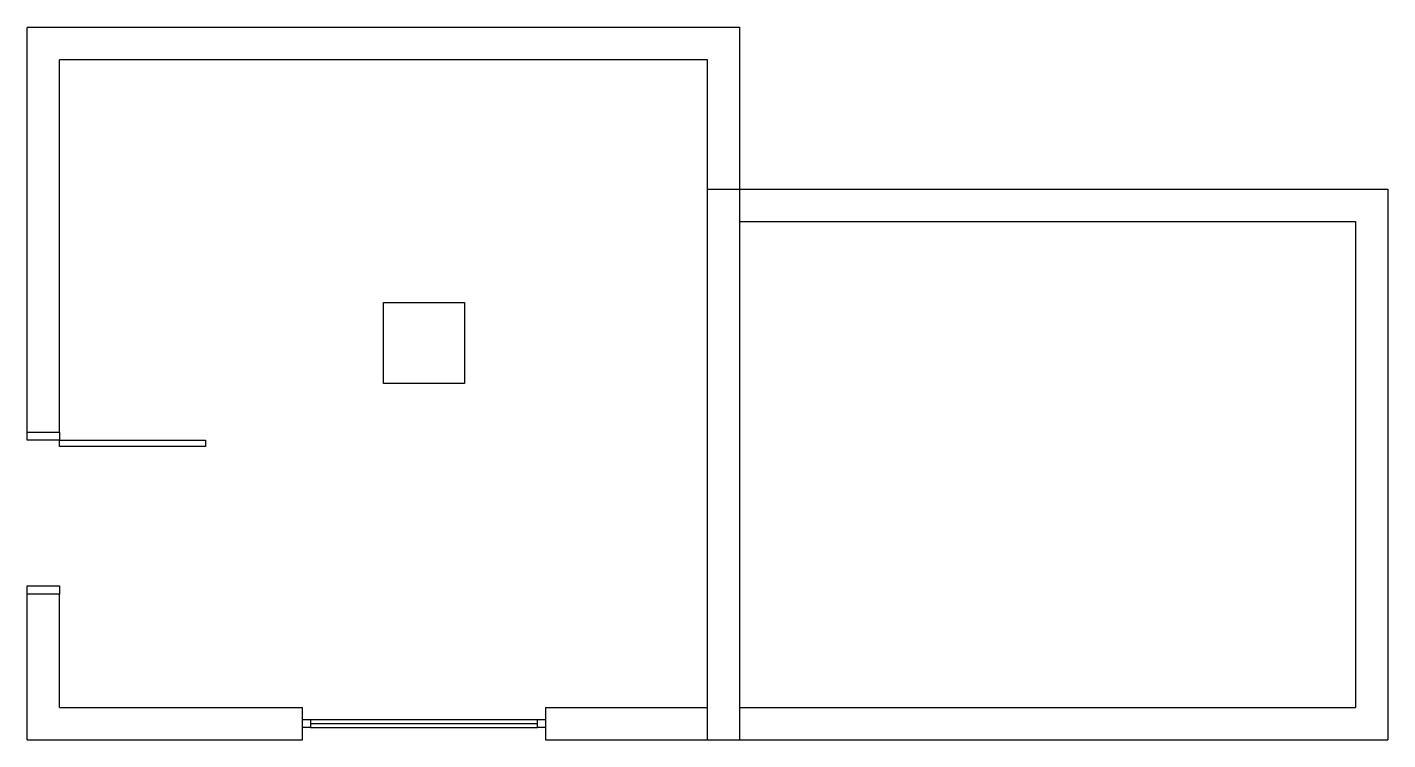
# Model space of a CAD drawing. Header units: metres. Extents: x -200 to 8200, y -200 to 4200.
import ezdxf

# ---------------------------------------------------------------- set-up
doc = ezdxf.new("R2010")
doc.units = ezdxf.units.M
doc.linetypes.add('DASHED', pattern=[1.524, 1.27, -0.254])
for name, color, linetype in [('col', 2, 'Continuous'), ('door', 4, 'Continuous'), ('wal', 3, 'DASHED'), ('wid', 4, 'Continuous')]:
    doc.layers.add(name, color=color, linetype=linetype)

msp = doc.modelspace()

# ---------------------------------------------------------------- linework, layer by layer
at = {"layer": 'col'}
for p, q in [((2000, 2000), (2000, 2500)), ((2000, 2500), (2500, 2500)), ((2500, 2500), (2500, 2000)), ((2500, 2000), (2000, 2000))]:
    msp.add_line(p, q, dxfattribs=at)
at = {"layer": 'door'}
for p, q in [((-200, 1700), (0, 1700)), ((-200, 1650), (-200, 1700)), ((0, 1700), (0, 1650)), ((0, 1650), (-200, 1650)), ((0, 1650), (900, 1650)), ((0, 1610), (0, 1650)), ((900, 1610), (0, 1610)), ((900, 1650), (900, 1610)), ((-200, 750), (0, 750)), ((-200, 700), (-200, 750)), ((0, 700), (-200, 700)), ((0, 750), (0, 700))]:
    msp.add_line(p, q, dxfattribs=at)
at = {"layer": 'wal'}
for p, q in [((-200, 4200), (4200, 4200)), ((-200, 1700), (-200, 4200)), ((4200, -200), (4200, 4200)), ((0, 4000), (4000, 4000)), ((0, 1700), (0, 4000)), ((4000, -200), (4000, 4000)), ((4000, 3200), (8200, 3200)), ((8200, 3200), (8200, -200)), ((4200, 3000), (8000, 3000)), ((8000, 3000), (8000, 0)), ((-200, 1700), (0, 1700)), ((0, 700), (-200, 700)), ((-200, -200), (-200, 700)), ((0, 0), (0, 700)), ((0, 0), (1500, 0)), ((1500, -200), (1500, 0)), ((3000, 0), (4000, 0)), ((3000, 0), (3000, -200)), ((4200, 0), (8000, 0)), ((-200, -200), (1500, -200)), ((3000, -200), (8200, -200))]:
    msp.add_line(p, q, dxfattribs=at)
at = {"layer": 'wid'}
for p, q in [((1500, -125), (1500, -75)), ((1500, -75), (1550, -75)), ((1550, -75), (1550, -125)), ((1550, -75), (2950, -75)), ((2950, -125), (2950, -75)), ((2950, -75), (3000, -75)), ((3000, -75), (3000, -125)), ((1550, -125), (1500, -125)), ((1550, -100), (2950, -100)), ((1550, -125), (2950, -125)), ((3000, -125), (2950, -125))]:
    msp.add_line(p, q, dxfattribs=at)

doc.saveas('drawing.dxf')
